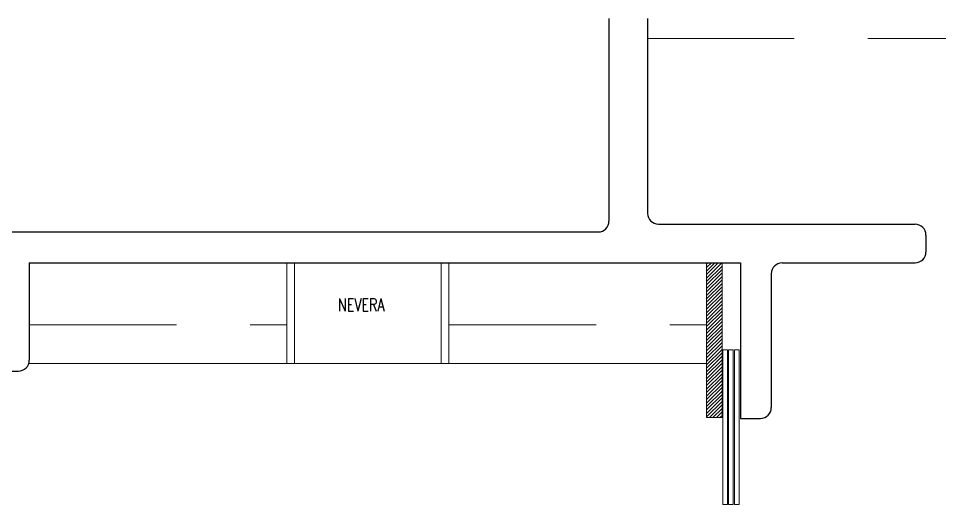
# Model space of a CAD drawing. Header units: metres. Extents: x -44 to 358, y -246 to 48.
# Drawn here: x 37.14 to 43.1, y -109.87 to -106.72 of the extents above; entities that cross this region are included whole.
import ezdxf

# ---------------------------------------------------------------- set-up
doc = ezdxf.new("R2010")
doc.units = ezdxf.units.M
doc.header["$LTSCALE"] = 0.3
doc.linetypes.add('DASHED2', pattern=[9.525, 6.35, -3.175])
doc.linetypes.add('HIDDEN2', pattern=[4.7625, 3.175, -1.5875])
for name, color, linetype, lineweight in [('01a_Mobiliario', 250, 'Continuous', 0), ('A-DOOR', 7, 'Continuous', 5), ('A-EQPM-OVHD', 253, 'DASHED2', 5), ('A-WALL', 7, 'Continuous', 30), ('baños', 141, 'Continuous', 0), ('MOB FIJOS', 251, 'Continuous', 0), ('PLF 01', 252, 'Continuous', 9)]:
    doc.layers.add(name, color=color, linetype=linetype, lineweight=lineweight)
doc.layers.add('Techos 1', color=7, linetype='HIDDEN2', lineweight=9, true_color=0x42391a)
doc.layers.add('TEXTOS', color=4, linetype='Continuous')
doc.styles.add('Arch-Dim', font='romans.shx', dxfattribs={"width": 0.75})

# ---------------------------------------------------------------- blocks, each defined once
blk = doc.blocks.new('PL MUEBLES 1N NASAS 09')
at = {"layer": 'PLF 01'}
h = blk.add_hatch(dxfattribs=at)
h.set_pattern_fill('LINE', color=4, scale=0.005, angle=45)
h.set_pattern_definition([(45, (63.722453, 37.608997), (-0.01122532, 0.01122532), [])])
h.paths.add_polyline_path([(63.112, 37.759), (63.012, 37.759), (63.012, 38.759), (63.0416, 38.759), (63.0683, 38.759), (63.112, 38.759)])
at = {"layer": '01a_Mobiliario', "color": 4, "transparency": 33554684}
for p, q in [((60.296, 38.109), (58.63, 38.109)), ((63.012, 38.109), (61.3452, 38.109))]:
    blk.add_line(p, q, dxfattribs=at)
at = {"layer": 'A-DOOR', "color": 4}
for points in [[(63.1472, 38.1964), (63.1472, 37.1964), (63.117, 37.1964), (63.117, 38.1964)], [(63.1841, 38.1964), (63.1841, 37.1964), (63.1538, 37.1964), (63.1538, 38.1964)], [(63.2229, 38.1964), (63.2229, 37.1964), (63.1926, 37.1964), (63.1926, 38.1964)]]:
    blk.add_lwpolyline(points, close=True, dxfattribs=at)
at = {"layer": 'A-EQPM-OVHD', "color": 4, "linetype": 'HIDDEN2'}
for p, q in [((58.6305, 38.359), (60.296, 38.359)), ((61.3452, 38.359), (63.0107, 38.359)), ((60.346, 38.109), (61.296, 38.109))]:
    blk.add_line(p, q, dxfattribs=at)
at = {"layer": 'A-WALL', "color": 4}
for p, q in [((62.3805, 40.339), (62.3805, 39.029)), ((62.6305, 40.339), (62.6305, 39.079)), ((62.7005, 39.009), (64.3605, 39.009)), ((55.9005, 38.959), (62.3105, 38.959)), ((64.4305, 38.939), (64.4305, 38.829)), ((58.6305, 38.759), (58.6305, 38.129)), ((58.6305, 38.759), (62.3805, 38.759)), ((62.3805, 38.759), (63.2305, 38.759)), ((63.2305, 38.759), (63.2305, 37.7535)), ((63.5005, 38.759), (64.3605, 38.759)), ((63.4305, 38.689), (63.4305, 37.8235)), ((58.5005, 38.059), (58.5605, 38.059)), ((63.2305, 37.7535), (63.3605, 37.7535))]:
    blk.add_line(p, q, dxfattribs=at)
for centre, start, end in [((62.3105, 39.029), 270, 0), ((62.7005, 39.079), 180, 270), ((64.3605, 38.939), 0, 90), ((64.3605, 38.829), 270, 0), ((63.5005, 38.689), 90, 180), ((58.5605, 38.129), 270, 0), ((63.3605, 37.8235), 270, 360)]:
    blk.add_arc(centre, 0.07, start, end, dxfattribs=at)
at = {"layer": 'baños', "color": 4}
blk.add_line((63.012, 38.759), (63.112, 38.759), dxfattribs=at)
at = {"layer": 'MOB FIJOS', "color": 4, "ltscale": 0.01}
for p, q in [((60.296, 38.759), (60.296, 38.109)), ((60.346, 38.759), (60.346, 38.109)), ((61.296, 38.759), (61.296, 38.109)), ((61.3452, 38.759), (61.3452, 38.109)), ((60.346, 38.109), (60.2968, 38.109)), ((61.3452, 38.109), (61.296, 38.109))]:
    blk.add_line(p, q, dxfattribs=at)
at = {"layer": 'PLF 01', "color": 4}
blk.add_lwpolyline([(63.112, 38.759), (63.112, 37.759), (63.012, 37.759), (63.012, 38.759)], dxfattribs=at)
at = {"layer": 'Techos 1', "color": 4}
blk.add_line((62.6268, 40.209), (66.2768, 40.209), dxfattribs=at)
at = {"layer": 'TEXTOS', "color": 4, "insert": (60.6278, 38.5277), "char_height": 0.08, "width": 26.65337, "attachment_point": 1, "style": 'Arch-Dim'}
blk.add_mtext('\\pt0.47299,2.32;NEVERA', dxfattribs=at)

msp = doc.modelspace()

# ---------------------------------------------------------------- block references
msp.add_blockref('PL MUEBLES 1N NASAS 09', (-21.4174279, -147.062544))

doc.saveas('drawing.dxf')
